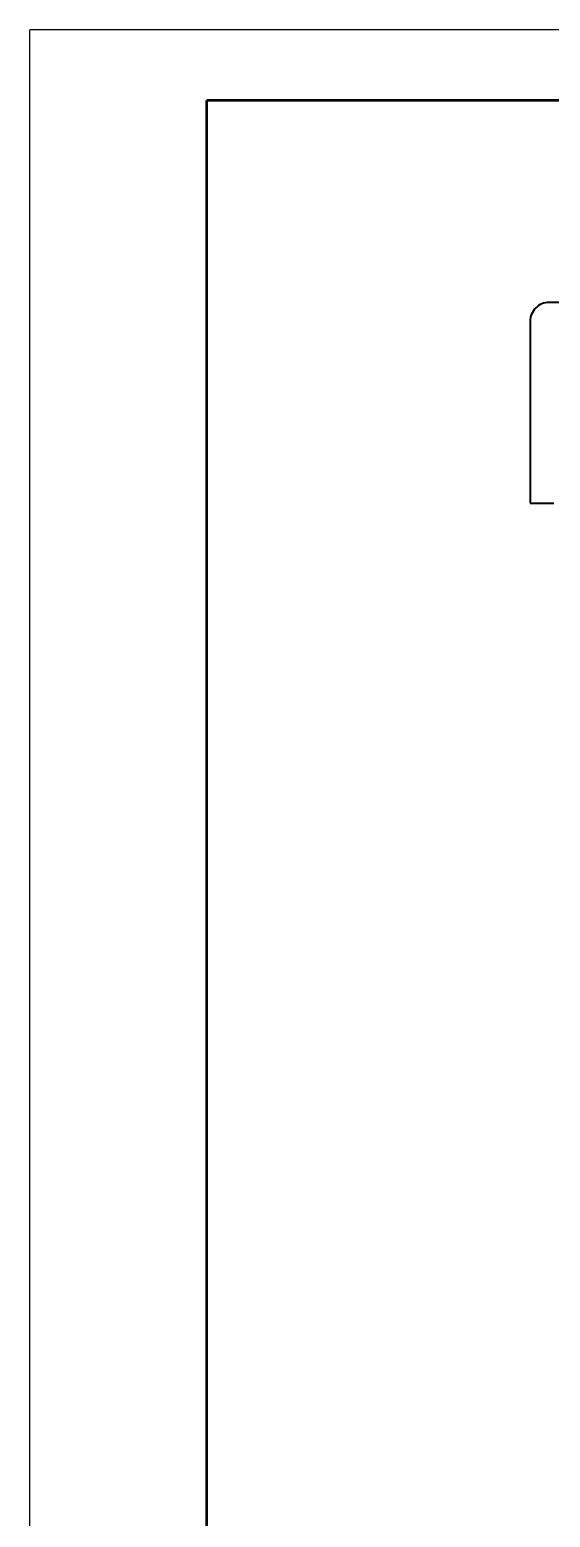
# Model space of a CAD drawing. Header units: millimetres. Extents: x 2231 to 3584, y 106 to 1044.
# Drawn here: x 2230.7 to 2304.2, y 834 to 1044 of the extents above; entities that cross this region are included whole.
import ezdxf

# ---------------------------------------------------------------- set-up
doc = ezdxf.new("R2010")
doc.units = ezdxf.units.MM
doc.header["$LTSCALE"] = 0.3
for name, color, linetype, lineweight in [('图形轮廓线', 7, 'Continuous', 40), ('图框线', 7, 'Continuous', 50), ('尺寸标注', 7, 'Continuous', 25)]:
    doc.layers.add(name, color=color, linetype=linetype, lineweight=lineweight)

msp = doc.modelspace()

# ---------------------------------------------------------------- linework, layer by layer
at = {"layer": '图形轮廓线', "ltscale": 0.3}
for p, q in [((2338.65298, 1005.53027), (2303.98632, 1005.53027)), ((2301.31965, 1002.8636), (2301.31965, 977.19693)), ((2301.31965, 977.19693), (2304.65298, 977.19693))]:
    msp.add_line(p, q, dxfattribs=at)
msp.add_arc((2303.98627, 1002.86365), 2.66662, 89.9988456, 180.0011544, dxfattribs=at)
at = {"layer": '图框线', "ltscale": 0.3}
for p in [(2814.69134, 1034.02187), (2255.69134, 634.02187)]:
    msp.add_line(p, (2255.69134, 1034.02187), dxfattribs=at)
at = {"layer": '尺寸标注', "ltscale": 0.3}
for p in [(2824.69134, 1044.02187), (2230.69134, 624.02187)]:
    msp.add_line(p, (2230.69134, 1044.02187), dxfattribs=at)

doc.saveas('drawing.dxf')
